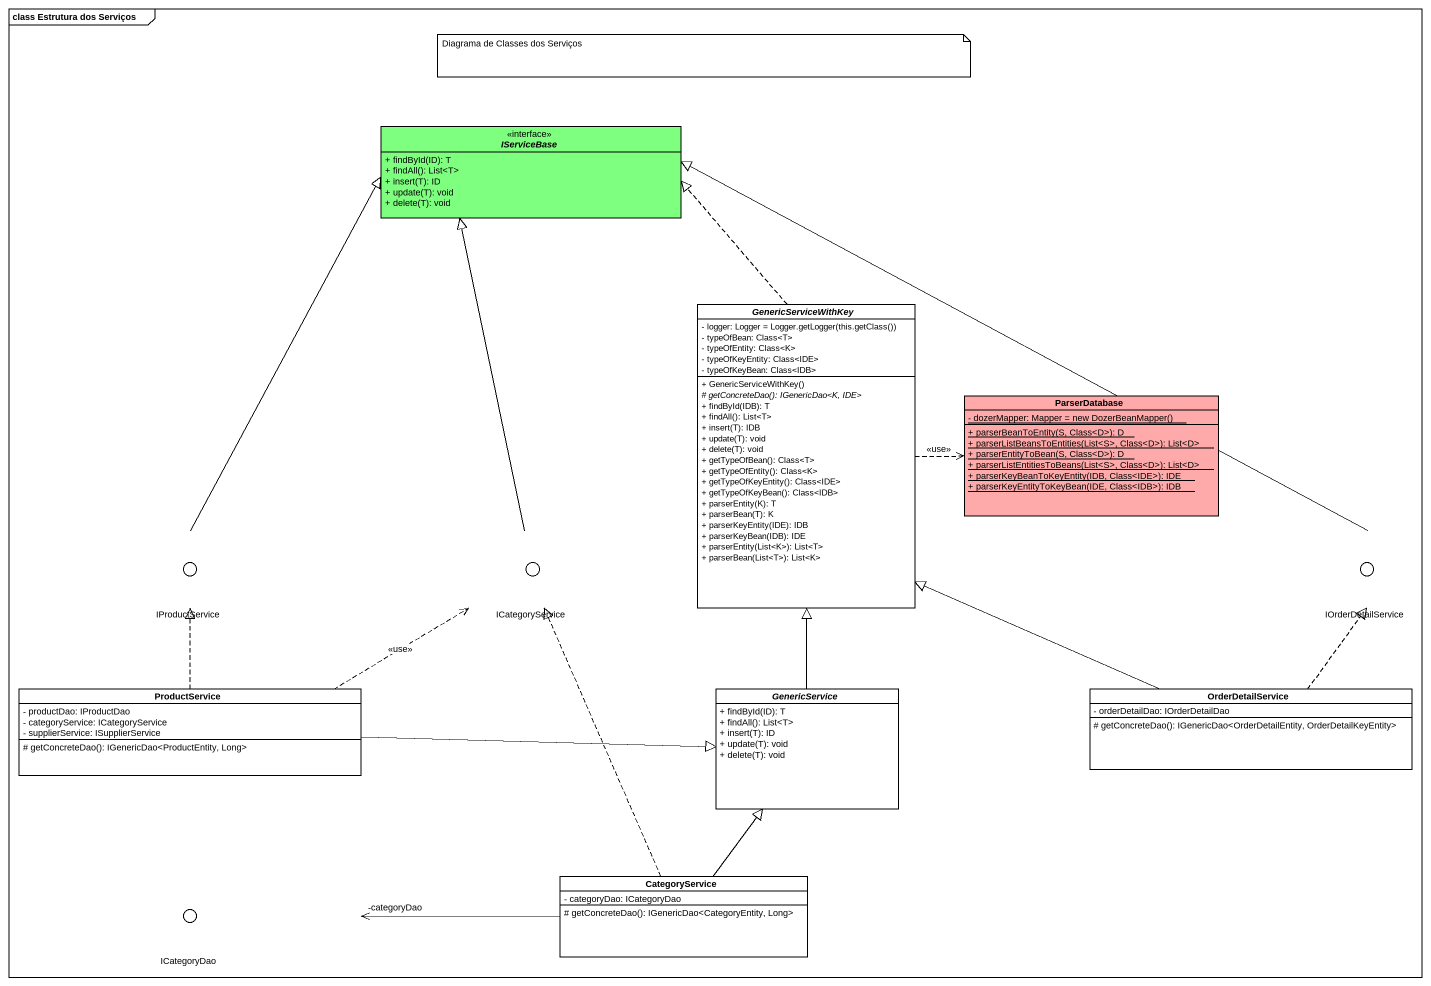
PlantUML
@startuml
mainframe class Estrutura dos Serviços
allowmixing
hide circle
hide empty members
skinparam classAttributeIconSize 0
interface IServiceBase <<interface>> #7FFF7F {
  + findById(ID): T
  + findAll(): List<T>
  + insert(T): ID
  + update(T): void
  + delete(T): void
}
abstract class GenericServiceWithKey {
  {field} - logger: Logger = Logger.getLogger(this.getClass())
  - typeOfBean: Class<T>
  - typeOfEntity: Class<K>
  - typeOfKeyEntity: Class<IDE>
  - typeOfKeyBean: Class<IDB>
  + GenericServiceWithKey()
  {abstract} # getConcreteDao(): IGenericDao<K, IDE>
  + findById(IDB): T
  + findAll(): List<T>
  + insert(T): IDB
  + update(T): void
  + delete(T): void
  + getTypeOfBean(): Class<T>
  + getTypeOfEntity(): Class<K>
  + getTypeOfKeyEntity(): Class<IDE>
  + getTypeOfKeyBean(): Class<IDB>
  + parserEntity(K): T
  + parserBean(T): K
  + parserKeyEntity(IDE): IDB
  + parserKeyBean(IDB): IDE
  + parserEntity(List<K>): List<T>
  + parserBean(List<T>): List<K>
}
class ParserDatabase #FFAAAA {
  {static} {field} - dozerMapper: Mapper = new DozerBeanMapper()
  {static} + parserBeanToEntity(S, Class<D>): D
  {static} + parserListBeansToEntities(List~<S>, Class<D>): List<D>
  {static} + parserEntityToBean(S, Class<D>): D
  {static} + parserListEntitiesToBeans(List~<S>, Class<D>): List<D>
  {static} + parserKeyBeanToKeyEntity(IDB, Class<IDE>): IDE
  {static} + parserKeyEntityToKeyBean(IDE, Class<IDB>): IDB
}
() IProductService <<interface>> #7FFF7F
() ICategoryService <<interface>> #7FFF7F
() IOrderDetailService <<interface>> #7FFF7F
class ProductService {
  - productDao: IProductDao
  - categoryService: ICategoryService
  - supplierService: ISupplierService
  # getConcreteDao(): IGenericDao<ProductEntity, Long>
}
abstract class GenericService {
  + findById(ID): T
  + findAll(): List<T>
  + insert(T): ID
  + update(T): void
  + delete(T): void
}
class OrderDetailService {
  - orderDetailDao: IOrderDetailDao
  # getConcreteDao(): IGenericDao<OrderDetailEntity, OrderDetailKeyEntity>
}
() ICategoryDao <<interface>> #7FFF7F
class CategoryService {
  - categoryDao: ICategoryDao
  # getConcreteDao(): IGenericDao<CategoryEntity, Long>
}
GenericServiceWithKey .up.|> IServiceBase
GenericServiceWithKey .right.> ParserDatabase : <<use>>
IProductService -up-|> IServiceBase
ICategoryService -up-|> IServiceBase
IOrderDetailService -left-|> IServiceBase
ProductService .up.|> IProductService
ProductService .right.> ICategoryService : <<use>>
ProductService -right-|> GenericService
GenericService -up-|> GenericServiceWithKey
OrderDetailService -up-|> GenericServiceWithKey
OrderDetailService .up.|> IOrderDetailService
CategoryService .up.|> ICategoryService
CategoryService -up-|> GenericService
CategoryService -left-> "-categoryDao" ICategoryDao
note as N1
  Diagrama de Classes dos Serviços
end note
@enduml
